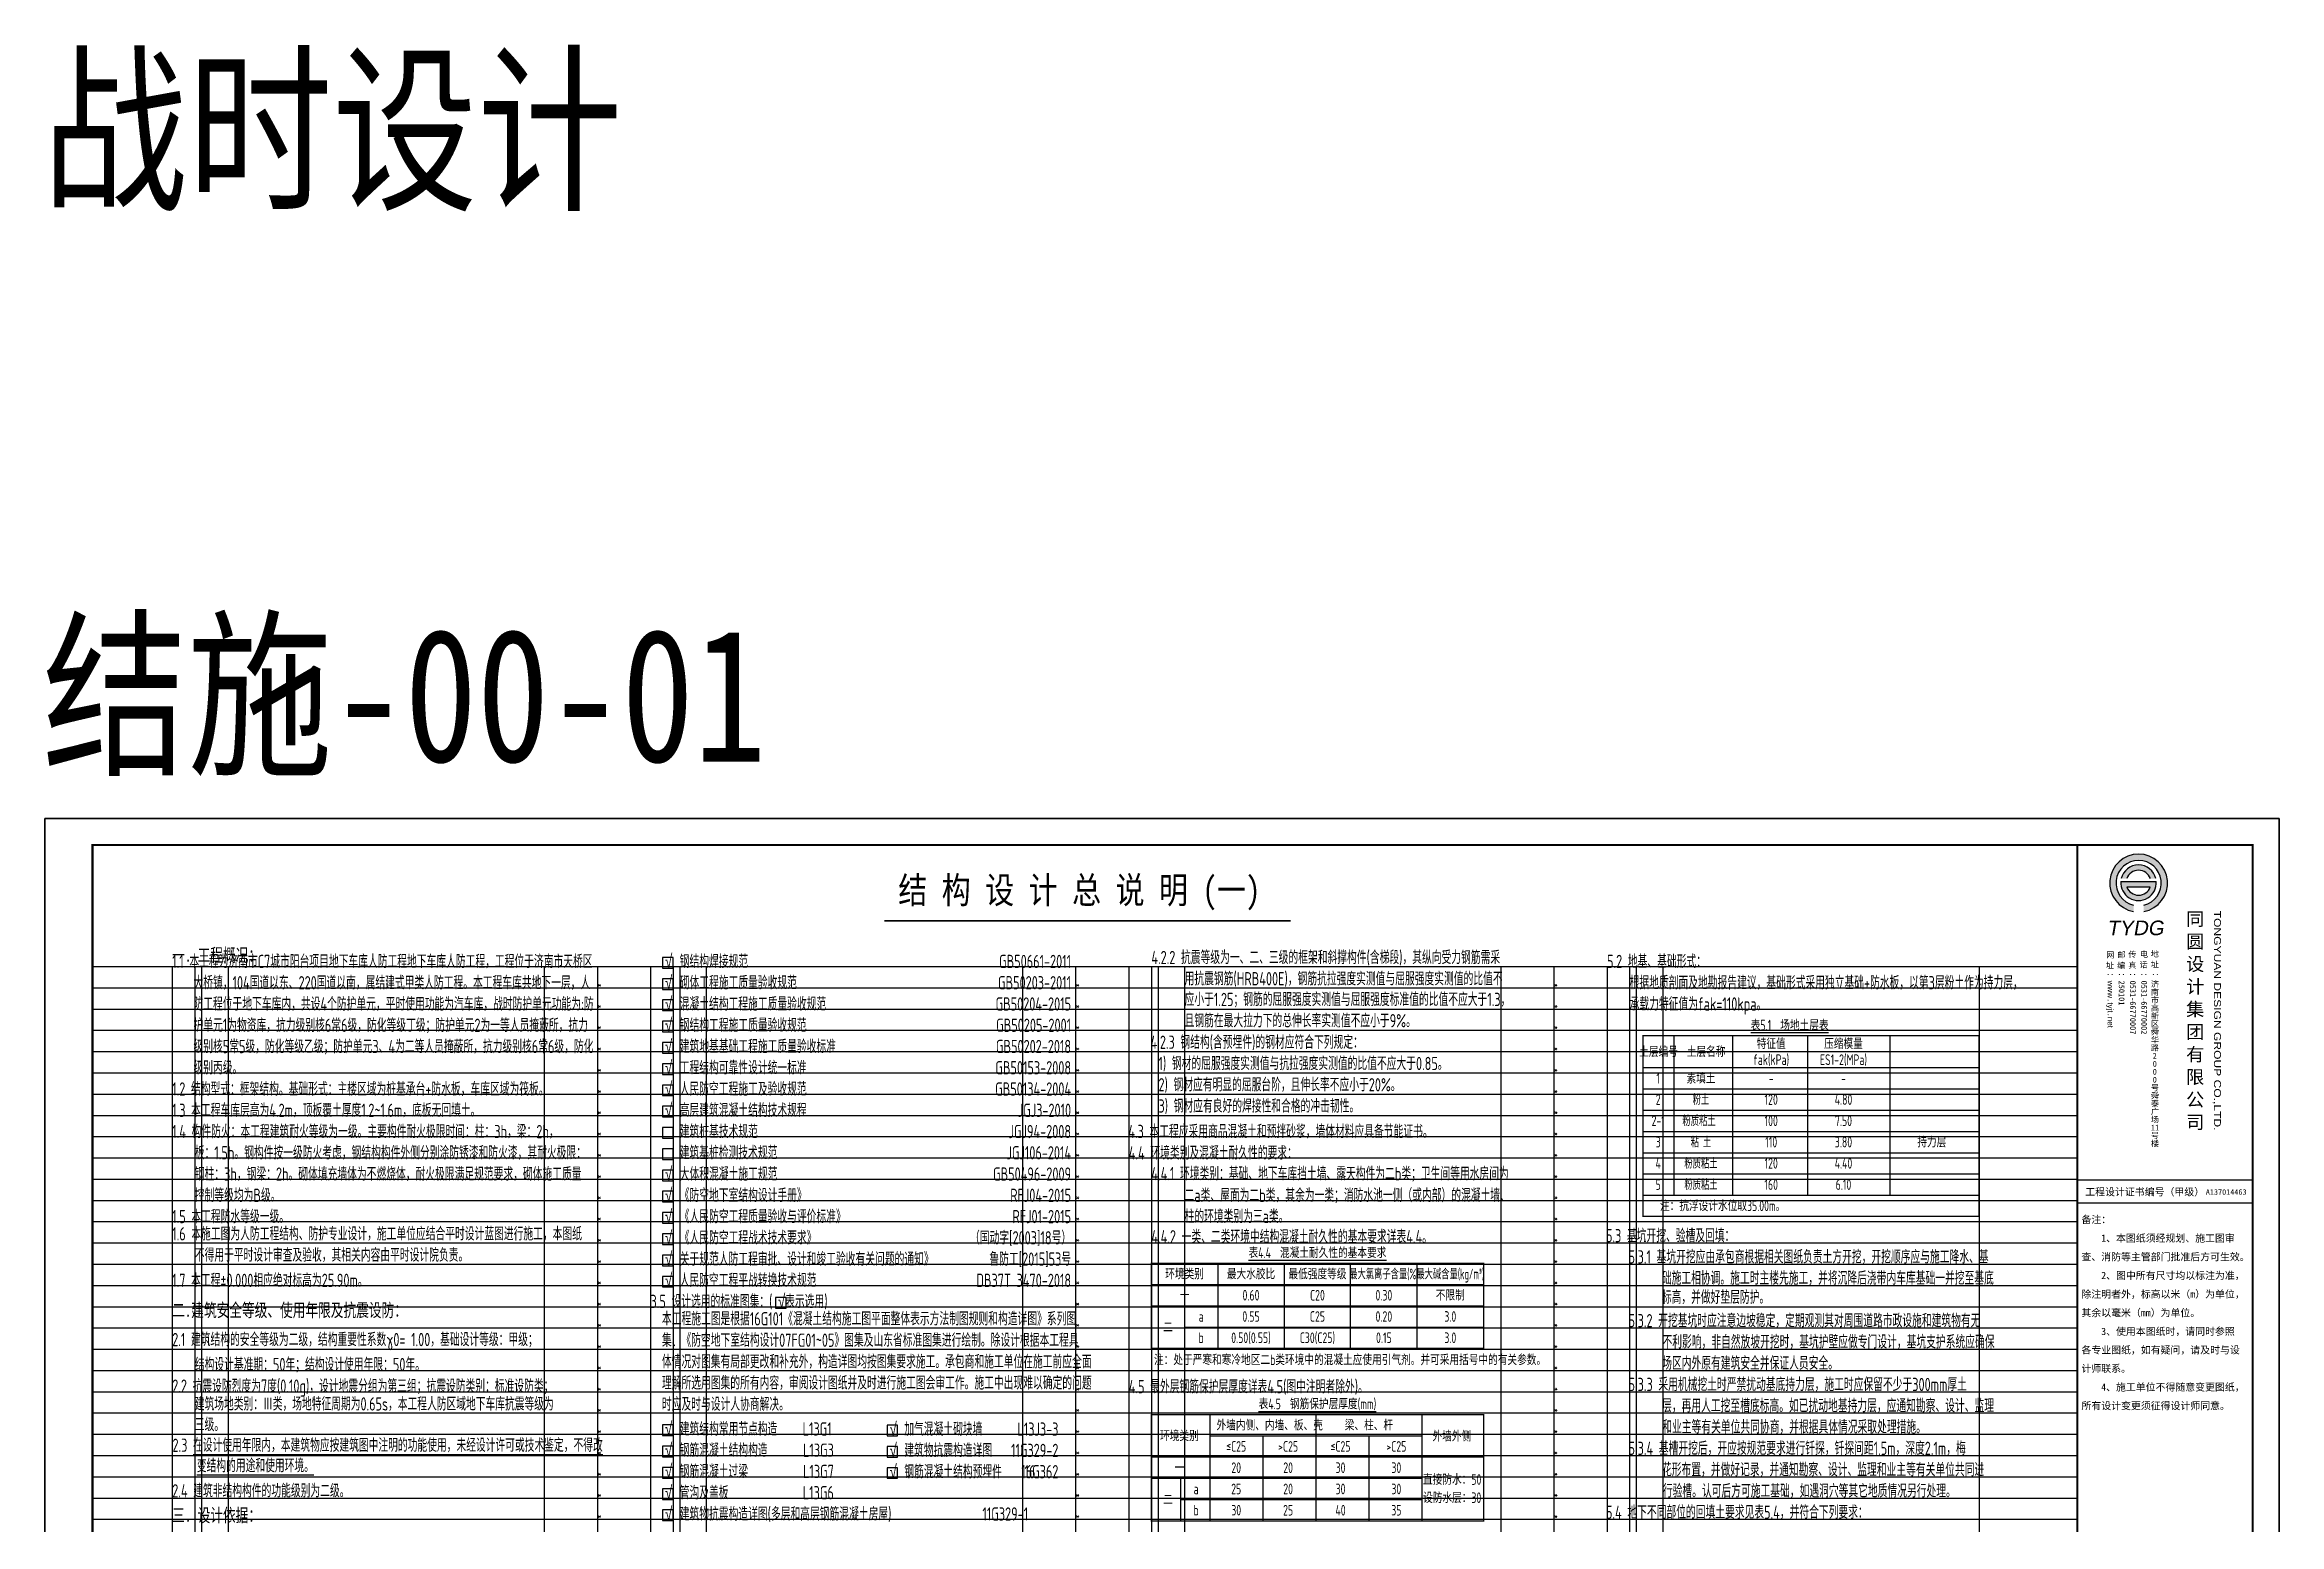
# Model space of a CAD drawing. Extents: x -502255 to 1362592, y -400300 to 332622.
# Drawn here: x 53742 to 137842, y 276943 to 332622 of the extents above; entities that cross this region are included whole.
import ezdxf
from ezdxf.enums import TextEntityAlignment as Align

# ---------------------------------------------------------------- set-up
doc = ezdxf.new("R2010")
doc.units = 0
doc.header["$LTSCALE"] = 1000
doc.header["$MEASUREMENT"] = 0
for name, color, linetype in [('ECA_TK', 7, 'Continuous'), ('NUM', 7, 'Continuous'), ('STEL_BOLT', 1, 'Continuous'), ('TAB', 7, 'Continuous'), ('TAB_TEXT', 7, 'Continuous'), ('TEXT', 53, 'Continuous'), ('TITL', 7, 'Continuous'), ('tk', 7, 'Continuous')]:
    doc.layers.add(name, color=color, linetype=linetype)
doc.styles.add('CCDI_T0G_01', font='arial.ttf')
doc.styles.add('SUNTXT', font='', dxfattribs={"height": 2.5})
doc.styles.add('TSSD_Label', font='tssdeng2.shx', dxfattribs={"width": 0.7, "bigfont": 'tssdchn.shx'})
doc.styles.add('TSSD_Norm', font='tssdeng.shx', dxfattribs={"bigfont": 'hztxt.shx'})
doc.styles.add('tyad', font='swissk.ttf', dxfattribs={"height": 2.5})
doc.styles.add('黑体', font='simhei.ttf', dxfattribs={"width": 0.65})
doc.styles.get('SUNTXT').set_extended_font_data('SimSun')

# ---------------------------------------------------------------- blocks, each defined once
blk = doc.blocks.new('A1_总说明分栏线')
at = {"layer": 'Defpoints', "color": 8, "lineweight": -3}
for p, q in [((76500, 54600), (1800, 54600)), ((4800, 54600), (4800, 1000)), ((5650, 54600), (5650, 1000)), ((5900, 54600), (5900, 1000)), ((6900, 54600), (6900, 1000)), ((18800, 54600), (18800, 1000)), ((20800, 54600), (20800, 1000)), ((22800, 54600), (22800, 1000)), ((23650, 54600), (23650, 1000)), ((23900, 54600), (23900, 1000)), ((24900, 54600), (24900, 1000)), ((36800, 54600), (36800, 1000)), ((38800, 54600), (38800, 1000)), ((40800, 54600), (40800, 1000)), ((41650, 54600), (41650, 1000)), ((41900, 54600), (41900, 1000)), ((42900, 54600), (42900, 1000)), ((54800, 54600), (54800, 1000)), ((56800, 54600), (56800, 1000)), ((58800, 54600), (58800, 1000)), ((59650, 54600), (59650, 1000)), ((59900, 54600), (59900, 1000)), ((60900, 54600), (60900, 1000)), ((72800, 54600), (72800, 1000)), ((76500, 53800), (1800, 53800)), ((76500, 53000), (1800, 53000)), ((76500, 52200), (1800, 52200)), ((76500, 51400), (1800, 51400)), ((76500, 50600), (1800, 50600)), ((76500, 49800), (1800, 49800)), ((76500, 49000), (1800, 49000)), ((76500, 48200), (1800, 48200)), ((76500, 47400), (1800, 47400)), ((76500, 46600), (1800, 46600)), ((76500, 45800), (1800, 45800)), ((76500, 45000), (1800, 45000)), ((76500, 44200), (1800, 44200)), ((76500, 43400), (1800, 43400)), ((76500, 42600), (1800, 42600)), ((76500, 41800), (1800, 41800)), ((76500, 41000), (1800, 41000)), ((76500, 40200), (1800, 40200)), ((76500, 39400), (1800, 39400)), ((76500, 38600), (1800, 38600)), ((76500, 37800), (1800, 37800)), ((76500, 37000), (1800, 37000)), ((76500, 36200), (1800, 36200)), ((76500, 35400), (1800, 35400)), ((76500, 34600), (1800, 34600)), ((76500, 33800), (1800, 33800)), ((76500, 33000), (1800, 33000)), ((76500, 32200), (1800, 32200)), ((76500, 31400), (1800, 31400)), ((76500, 30600), (1800, 30600)), ((76500, 29800), (1800, 29800)), ((76500, 29000), (1800, 29000)), ((76500, 28200), (1800, 28200)), ((76500, 27400), (1800, 27400)), ((76500, 26600), (1800, 26600)), ((76500, 25800), (1800, 25800)), ((76500, 25000), (1800, 25000)), ((76500, 24200), (1800, 24200)), ((76500, 23400), (1800, 23400)), ((76500, 22600), (1800, 22600)), ((76500, 21800), (1800, 21800)), ((76500, 21000), (1800, 21000)), ((76500, 20200), (1800, 20200)), ((76500, 19400), (1800, 19400)), ((76500, 18600), (1800, 18600)), ((76500, 17800), (1800, 17800)), ((76500, 17000), (1800, 17000)), ((76500, 16200), (1800, 16200)), ((76500, 15400), (1800, 15400)), ((76500, 14600), (1800, 14600)), ((76500, 13800), (1800, 13800)), ((76500, 13000), (1800, 13000)), ((76500, 12200), (1800, 12200)), ((76500, 11400), (1800, 11400)), ((76500, 10600), (1800, 10600)), ((76500, 9800), (1800, 9800)), ((76500, 9000), (1800, 9000)), ((76500, 8200), (1800, 8200)), ((76500, 7400), (1800, 7400)), ((76500, 6600), (1800, 6600)), ((76500, 5800), (1800, 5800)), ((76500, 5000), (1800, 5000)), ((76500, 4200), (1800, 4200)), ((76500, 3400), (1800, 3400)), ((76500, 2600), (1800, 2600)), ((76500, 2600), (1800, 2600)), ((76500, 1800), (1800, 1800))]:
    blk.add_line(p, q, dxfattribs=at)
at = {"color": 8, "lineweight": -3, "style": 'TSSD_Norm', "width": 0.8}
for p in [(20800, 53800), (38800, 53800), (56800, 53800), (20800, 53000), (38800, 53000), (56800, 53000), (20800, 52200), (38800, 52200), (56800, 52200), (20800, 51400), (38800, 51400), (56800, 51400), (20800, 50600), (38800, 50600), (56800, 50600), (20800, 49800), (38800, 49800), (56800, 49800), (20800, 49000), (38800, 49000), (56800, 49000), (20800, 48200), (38800, 48200), (56800, 48200), (20800, 47400), (38800, 47400), (56800, 47400), (20800, 46600), (38800, 46600), (56800, 46600), (20800, 45800), (38800, 45800), (56800, 45800), (20800, 45000), (38800, 45000), (56800, 45000), (20800, 44200), (38800, 44200), (56800, 44200), (20800, 43400), (38800, 43400), (56800, 43400), (20800, 42600), (38800, 42600), (56800, 42600), (20800, 41800), (38800, 41800), (56800, 41800), (20800, 41000), (38800, 41000), (56800, 41000), (20800, 40200), (20800, 39400), (38800, 40200), (38800, 39400), (56800, 40200), (56800, 39400), (20800, 38600), (38800, 38600), (56800, 38600), (20800, 37800), (38800, 37800), (56800, 37800), (20800, 37000), (38800, 37000), (56800, 37000), (20800, 36200), (38800, 36200), (56800, 36200), (20800, 35400), (38800, 35400), (56800, 35400), (20800, 34600), (38800, 34600), (56800, 34600), (20800, 33800), (38800, 33800), (56800, 33800), (20800, 33000), (38800, 33000), (56800, 33000), (20800, 32200), (38800, 32200), (56800, 32200), (20800, 31400), (38800, 31400), (56800, 31400), (20800, 30600), (38800, 30600), (56800, 30600), (20800, 29800), (38800, 29800), (56800, 29800), (20800, 29000), (38800, 29000), (56800, 29000), (20800, 28200), (38800, 28200), (56800, 28200), (20800, 27400), (38800, 27400), (56800, 27400), (20800, 26600), (38800, 26600), (56800, 26600), (20800, 25800), (38800, 25800), (56800, 25800), (20800, 25000), (38800, 25000), (56800, 25000), (20800, 24200), (20800, 23400), (38800, 24200), (38800, 23400), (56800, 24200), (56800, 23400), (20800, 22600), (38800, 22600), (56800, 22600), (20800, 21800), (38800, 21800), (56800, 21800), (20800, 21000), (38800, 21000), (56800, 21000), (20800, 20200), (38800, 20200), (56800, 20200), (20800, 19400), (38800, 19400), (56800, 19400), (20800, 18600), (38800, 18600), (56800, 18600), (20800, 17800), (38800, 17800), (56800, 17800), (20800, 17000), (38800, 17000), (56800, 17000), (20800, 16200), (38800, 16200), (56800, 16200), (20800, 15400), (38800, 15400), (56800, 15400), (20800, 14600), (38800, 14600), (56800, 14600), (20800, 13800), (38800, 13800), (56800, 13800), (20800, 13000), (38800, 13000), (56800, 13000), (20800, 12200), (38800, 12200), (56800, 12200), (20800, 11400), (38800, 11400), (56800, 11400), (20800, 10600), (38800, 10600), (56800, 10600), (20800, 9800), (38800, 9800), (56800, 9800), (20800, 9000), (38800, 9000), (56800, 9000), (20800, 8200), (38800, 8200), (56800, 8200), (20800, 7400), (20800, 6600), (38800, 7400), (38800, 6600), (56800, 7400), (56800, 6600), (20800, 5800), (38800, 5800), (56800, 5800), (20800, 5000), (38800, 5000), (56800, 5000), (20800, 4200), (38800, 4200), (56800, 4200), (20800, 3400), (38800, 3400), (56800, 3400), (20800, 2600), (38800, 2600), (56800, 2600), (20800, 1800), (38800, 1800), (56800, 1800)]:
    blk.add_text('*', height=273, dxfattribs=at).set_placement(p)
blk = doc.blocks.new('10B_A1')
h = blk.add_hatch(color=256)
h.paths.add_polyline_path([(786.16, 558.97), (786.16, 561.39, -8.823966), (789.97, 561.39), (789.97, 558.98, 11.333343)])
h.paths.add_polyline_path([(781.52, 571.34), (783.6, 571.34, -0.711417), (792.46, 571.34), (794.54, 571.34, 0.79114)], flags=17)
h.paths.add_polyline_path([(781.36, 570.26, 1.071858), (794.7, 570.26)], flags=17)
h.paths.add_polyline_path([(792.44, 568.2, -0.701619), (783.62, 568.2)], flags=16)
for p, q in [((765, 184), (765, 584)), ((765, 184), (765, 584)), ((765, 184), (765, 584)), ((781.36, 570.26), (794.7, 570.26)), ((783.62, 568.2), (792.44, 568.2))]:
    blk.add_line(p, q)
at = {"const_width": 0.5}
blk.add_lwpolyline([(831, 457.96), (765, 457.96)], dxfattribs=at)
blk.add_lwpolyline([(831, 457.96), (765, 457.96)], dxfattribs=at)
for centre, radius, start, end in [((788.05, 569.69), 10.88, 280.13244, 259.96265), ((788.05, 569.69), 8.52, 282.99261, 257.13015), ((788.03, 569.8), 6.69, 13.30217, 166.69783), ((788.03, 569.8), 4.69, 19.14259, 160.85741), ((788.03, 569.8), 6.69, 176.02725, 3.97275), ((788.03, 569.8), 4.69, 199.89154, 340.10846)]:
    blk.add_arc(centre, radius, start, end)
at = {"layer": 'ECA_TK'}
for p, q in [((765, 220.51), (831, 220.51)), ((779.58, 194.56), (779.58, 220.51)), ((797.5, 220.51), (797.5, 194.56)), ((812.08, 194.56), (812.08, 220.51)), ((765, 211.86), (831, 211.86)), ((765, 203.21), (831, 203.21)), ((787.68, 125.36), (787.68, 194.56)), ((804.77, 194.56), (804.77, 125.36)), ((765, 185.91), (831, 185.91)), ((765, 177.26), (831, 177.26)), ((765, 168.61), (831, 168.61)), ((765, 159.96), (831, 159.96)), ((765, 151.31), (831, 151.31)), ((765, 142.66), (831, 142.66)), ((765, 134.01), (831, 134.01)), ((765, 125.36), (831, 125.36)), ((780.03, 10), (780.03, 125.36)), ((765, 105.36), (831, 105.36)), ((765, 85.36), (831, 85.36)), ((831, 56.92), (765, 56.92)), ((831, 48.27), (765, 48.27)), ((831, 39.62), (765, 39.62)), ((831, 30.97), (765, 30.97))]:
    blk.add_line(p, q, dxfattribs=at)
blk.add_lwpolyline([(0, 0), (841, 0), (841, 594), (0, 594)], close=True, dxfattribs=at)
at = {"layer": 'ECA_TK', "const_width": 0.8}
blk.add_lwpolyline([(831, 10), (831, 584), (18, 584), (18, 10)], close=True, dxfattribs=at)
at = {"layer": 'ECA_TK'}
for points, const_width in [([(765, 10), (765, 584)], 0.8), ([(765, 457.96), (831, 457.96)], 0.5), ([(765, 449.25), (831, 449.25)], 0.5), ([(765, 273.16), (831, 273.16)], 0.5), ([(765, 229.16), (831, 229.16)], 0.5), ([(765, 194.56), (831, 194.56)], 0.5), ([(831, 65.57), (765, 65.57)], 0.5)]:
    blk.add_lwpolyline(points, dxfattribs=dict(at, const_width=const_width))
at = {"style": 'tyad', "oblique": 10}
blk.add_text('TYDG', height=5.5, dxfattribs=at).set_placement((776.12, 550.06))
for s, height, style, p in [('同', 5, '黑体', (805.94, 553.7)), ('圆', 5, '黑体', (805.94, 545.2)), ('址', 2.18, 'SUNTXT', (775.74, 537.6)), ('网', 2.18, 'SUNTXT', (775.88, 541.55)), ('编', 2.18, 'SUNTXT', (779.97, 537.57)), ('邮', 2.18, 'SUNTXT', (780.08, 541.58)), ('传', 2.18, 'SUNTXT', (784.17, 541.71)), ('真', 2.18, 'SUNTXT', (784.17, 537.71)), ('话', 2.18, 'SUNTXT', (788.39, 537.86)), ('电', 2.18, 'SUNTXT', (788.57, 541.81)), ('地', 2.18, 'SUNTXT', (792.61, 541.93)), ('址', 2.18, 'SUNTXT', (792.62, 537.99)), ('设', 5, '黑体', (805.94, 536.7)), ('济', 2.18, 'SUNTXT', (792.67, 530.58)), ('南', 2.18, 'SUNTXT', (792.67, 527.58)), ('计', 5, '黑体', (805.94, 528.2)), ('市', 2.18, 'SUNTXT', (792.67, 524.58)), ('高', 2.18, 'SUNTXT', (792.67, 521.58)), ('集', 5, '黑体', (805.94, 519.7)), ('新', 2.18, 'SUNTXT', (792.67, 518.58)), ('舜', 2.18, 'SUNTXT', (792.67, 512.58)), ('区', 2.18, 'SUNTXT', (792.67, 515.58)), ('团', 5, '黑体', (805.94, 511.2)), ('路', 2.18, 'SUNTXT', (792.67, 506.58)), ('华', 2.18, 'SUNTXT', (792.67, 509.58)), ('2', 2.18, 'SUNTXT', (793.36, 503.58)), ('有', 5, '黑体', (805.94, 502.7)), ('0', 2.18, 'SUNTXT', (793.36, 500.58)), ('0', 2.18, 'SUNTXT', (793.36, 497.58)), ('0', 2.18, 'SUNTXT', (793.36, 494.58)), ('限', 5, '黑体', (805.94, 494.2)), ('泰', 2.18, 'SUNTXT', (792.67, 485.58)), ('舜', 2.18, 'SUNTXT', (792.67, 488.58)), ('号', 2.18, 'SUNTXT', (792.67, 491.58)), ('公', 5, '黑体', (805.94, 485.7)), ('场', 2.18, 'SUNTXT', (792.67, 479.58)), ('广', 2.18, 'SUNTXT', (792.67, 482.58)), ('司', 5, '黑体', (805.94, 477.2)), ('楼', 2.18, 'SUNTXT', (792.69, 470.58)), ('号', 2.18, 'SUNTXT', (792.67, 473.58)), ('11', 2.18, 'SUNTXT', (792.67, 476.58))]:
    blk.add_text(s, height=height, dxfattribs=dict(style=style)).set_placement(p)
at = {"style": 'CCDI_T0G_01', "width": 1.25}
blk.add_text('TONGYUAN DESIGN GROUP CO.,LTD.', height=2.6, rotation=270, dxfattribs=at).set_placement((816.42, 559.28))
at = {"char_height": 2.18, "width": 39.1789, "attachment_point": 1, "rotation": 270, "style": 'SUNTXT'}
for s, insert in [('：{\\fArial|b0|i0|c134|p32;www}.{\\fArial|b0|i0|c134|p32;tyjt}.{\\fArial|b0|i0|c134|p32;net\\fArial|b0|i0|c0|p32;}', (778.56, 536.02)), ('：250101', (782.78, 536.02)), ('：0531-66770007', (787, 536.02)), ('：0531-66770002', (791.22, 536.02)), ('：', (795.56, 536.02))]:
    blk.add_mtext(s, dxfattribs=dict(at, insert=insert))
at = {"layer": 'ECA_TK', "linetype": 'Continuous', "style": 'SUNTXT'}
for s, height, p in [('工程设计证书编号（甲级）', 2.7342, (767.97, 452.09)), ('A137014463', 2.051, (813.34, 452.39)), ('注册建筑师/注册结构师   资质章', 2.7342, (768.5, 267.3)), ('会签', 2.734, (768.5, 223.3)), ('建筑', 2.734, (768.5, 214.65)), ('结构', 2.734, (801, 214.65)), ('暖通', 2.734, (768.5, 206)), ('强电', 2.734, (801, 206)), ('给排水', 2.734, (766.9, 197.35)), ('弱电', 2.734, (801, 197.35)), ('审    定', 2.734, (768.5, 188.7)), ('项目负责', 2.734, (768.5, 179.74)), ('专业负责', 2.734, (768.5, 171.09)), ('审    核', 2.734, (768.5, 162.93)), ('校    核', 2.734, (768.5, 154.28)), ('方案设计', 2.734, (768.5, 145.45)), ('设    计', 2.734, (768.5, 136.8)), ('制    图', 2.734, (768.5, 128.15)), ('建', 2.73, (770.59, 120.26)), ('设', 2.73, (770.59, 116.2)), ('位', 2.73, (770.59, 108.08)), ('单', 2.73, (770.59, 112.14)), ('工', 2.73, (770.59, 100.26)), ('程', 2.73, (770.59, 96.2)), ('名', 2.73, (770.59, 92.14)), ('称', 2.73, (770.59, 88.08)), ('图', 2.73, (770.59, 77.33)), ('名', 2.73, (770.59, 69.33)), ('工号', 2.734, (768.5, 59.71)), ('图号', 2.734, (768.5, 51.23)), ('日期', 2.734, (768.5, 42.72)), ('版本', 2.734, (768.5, 34.07)), ('条', 2.73, (770.59, 22.4)), ('码', 2.73, (770.59, 16.85))]:
    blk.add_text(s, height=height, dxfattribs=at).set_placement(p)
at = {"layer": 'ECA_TK', "style": 'SUNTXT'}
for s, p in [('备注：', (766.54, 441.68)), ('    1、本图纸须经规划、施工图审', (766.54, 434.68)), ('查、消防等主管部门批准后方可生效。', (766.54, 427.66)), ('    2、图中所有尺寸均以标注为准，', (766.54, 420.65)), ('除注明者外，标高以米（m）为单位，', (766.54, 413.62)), ('其余以毫米（mm）为单位。', (766.54, 406.61)), ('各专业图纸，如有疑问，请及时与设', (766.54, 392.61)), ('    3、使用本图纸时，请同时参照', (766.54, 399.6)), ('计师联系。', (766.54, 385.63)), ('    4、施工单位不得随意变更图纸，', (766.54, 378.63)), ('所有设计变更须征得设计师同意。', (766.54, 371.62))]:
    blk.add_text(s, height=2.73, dxfattribs=at).set_placement(p)

msp = doc.modelspace()

# ---------------------------------------------------------------- linework, layer by layer
for points in [[(76991.8, 297873.5), (77391.8, 297873.5), (77391.8, 298273.5), (76991.8, 298273.5)], [(76991.8, 297073.5), (77391.8, 297073.5), (77391.8, 297473.5), (76991.8, 297473.5)], [(76991.8, 296273.5), (77391.8, 296273.5), (77391.8, 296673.5), (76991.8, 296673.5)], [(76991.8, 295473.5), (77391.8, 295473.5), (77391.8, 295873.5), (76991.8, 295873.5)], [(76991.8, 294673.5), (77391.8, 294673.5), (77391.8, 295073.5), (76991.8, 295073.5)], [(76991.8, 293873.5), (77391.8, 293873.5), (77391.8, 294273.5), (76991.8, 294273.5)], [(76991.8, 293073.5), (77391.8, 293073.5), (77391.8, 293473.5), (76991.8, 293473.5)], [(76991.8, 292273.5), (77391.8, 292273.5), (77391.8, 292673.5), (76991.8, 292673.5)], [(76991.8, 291473.5), (77391.8, 291473.5), (77391.8, 291873.5), (76991.8, 291873.5)], [(76991.8, 290673.5), (77391.8, 290673.5), (77391.8, 291073.5), (76991.8, 291073.5)], [(76991.8, 289873.5), (77391.8, 289873.5), (77391.8, 290273.5), (76991.8, 290273.5)], [(76991.8, 289073.5), (77391.8, 289073.5), (77391.8, 289473.5), (76991.8, 289473.5)], [(76991.8, 288273.5), (77391.8, 288273.5), (77391.8, 288673.5), (76991.8, 288673.5)], [(76991.8, 287473.5), (77391.8, 287473.5), (77391.8, 287873.5), (76991.8, 287873.5)], [(76991.8, 286673.5), (77391.8, 286673.5), (77391.8, 287073.5), (76991.8, 287073.5)], [(76991.8, 285873.5), (77391.8, 285873.5), (77391.8, 286273.5), (76991.8, 286273.5)], [(81241.8, 285073.5), (81641.8, 285073.5), (81641.8, 285473.5), (81241.8, 285473.5)], [(76991.8, 280281.6), (77391.8, 280281.6), (77391.8, 280681.6), (76991.8, 280681.6)], [(85443.1, 280273.5), (85843.1, 280273.5), (85843.1, 280673.5), (85443.1, 280673.5)], [(76991.8, 279481.6), (77391.8, 279481.6), (77391.8, 279881.6), (76991.8, 279881.6)], [(85443.1, 279473.5), (85843.1, 279473.5), (85843.1, 279873.5), (85443.1, 279873.5)], [(76991.8, 278681.6), (77391.8, 278681.6), (77391.8, 279081.6), (76991.8, 279081.6)], [(85443.1, 278673.5), (85843.1, 278673.5), (85843.1, 279073.5), (85443.1, 279073.5)], [(76991.8, 277881.6), (77391.8, 277881.6), (77391.8, 278281.6), (76991.8, 278281.6)], [(76991.8, 277081.6), (77391.8, 277081.6), (77391.8, 277481.6), (76991.8, 277481.6)]]:
    msp.add_lwpolyline(points, close=True)
at = {"layer": 'NUM', "const_width": 62.5}
msp.add_lwpolyline([(85343.2, 299652.4), (100640.4, 299652.4)], dxfattribs=at)
at = {"layer": 'STEL_BOLT'}
msp.add_lwpolyline([(53741.8, 303505.9), (137841.8, 303505.9), (137841.8, 244105.9), (53741.8, 244105.9)], close=True, dxfattribs=at)
at = {"layer": 'TAB', "color": 1}
for p, q in [((115050.4, 295327.3), (115050.4, 289327.3)), ((117259.3, 295327.3), (117259.3, 289327.3)), ((120088.5, 295327.3), (120088.5, 289327.3)), ((123181.9, 295327.3), (123181.9, 289327.3))]:
    msp.add_line(p, q, dxfattribs=at)
at = {"layer": 'TAB'}
for p, q in [((113895.7, 293327.3), (126541.8, 293327.3)), ((113895.7, 292527.3), (126541.8, 292527.3)), ((113895.7, 291727.3), (126541.8, 291727.3)), ((113895.7, 290927.3), (126541.8, 290927.3)), ((113895.7, 290127.3), (126541.8, 290127.3)), ((113895.7, 289327.3), (126541.8, 289327.3)), ((97891.8, 286762.8), (97891.8, 283562.8)), ((100391.8, 286762.8), (100391.8, 283562.8)), ((102891.8, 283562.8), (102891.8, 286762.8)), ((105391.8, 283562.8), (105391.8, 286762.8)), ((95391.8, 285162.8), (107891.8, 285162.8)), ((96641.8, 285162.8), (96641.8, 283562.8)), ((96641.8, 284362.8), (107891.8, 284362.8)), ((97588.8, 281073.5), (97588.8, 277073.5)), ((101588.8, 277073.5), (101588.8, 281073.5)), ((105588.8, 277073.5), (105588.8, 281073.5)), ((99588.8, 280273.5), (99588.8, 277073.5)), ((103588.8, 277073.5), (103588.8, 280273.5)), ((95391.8, 278673.5), (105588.8, 278673.5)), ((96490.3, 278673.5), (96490.3, 277073.5)), ((96490.3, 277873.5), (105588.8, 277873.5))]:
    msp.add_line(p, q, dxfattribs=at)
at = {"layer": 'TAB', "const_width": 50}
for points in [[(113895.7, 288527.3), (113895.7, 295327.3), (126541.8, 295327.3), (126541.8, 288527.3)], [(107891.8, 283562.8), (95391.8, 283562.8), (95391.8, 286762.8), (107891.8, 286762.8)], [(107891.8, 277073.5), (95391.8, 277073.5), (95391.8, 281073.5), (107891.8, 281073.5)]]:
    msp.add_lwpolyline(points, close=True, dxfattribs=at)
for points in [[(113895.7, 294127.3), (126541.8, 294127.3)], [(113895.7, 289327.3), (126541.8, 289327.3)], [(95391.8, 285962.8), (107891.8, 285962.8)], [(95391.8, 279473.5), (107891.8, 279473.5)]]:
    msp.add_lwpolyline(points, dxfattribs=at)
at = {"layer": 'TAB'}
msp.add_lwpolyline([(97588.8, 280273.5), (105588.8, 280273.5)], dxfattribs=at)

# ---------------------------------------------------------------- block references
at = {"layer": 'Defpoints'}
msp.add_blockref('A1_总说明分栏线', (53741.8, 243320.2), dxfattribs=at)
at = {"layer": 'tk', "xscale": 100, "yscale": 100, "zscale": 100}
msp.add_blockref('10B_A1', (53741.8, 244105.9), dxfattribs=at)

# ---------------------------------------------------------------- texts
at = {"layer": 'TAB_TEXT', "color": 1, "style": 'TSSD_Label'}
for s, width, p in [('%%U表5.1  场地土层表', 0.7, (119414.7, 295727.3)), ('特征值', 0.7, (118719.3, 295027.3)), ('压缩模量', 0.7, (121439.7, 295027.3)), ('土层编号', 0.7, (114480.7, 294727.3)), ('土层名称', 0.7, (116271, 294727.3)), ('f\x8eak\x8f(kP\x8ea\x8f)', 0.7, (118719.3, 294427.3)), ('E\x8eS1-2\x8f(MP\x8ea\x8f)', 0.7, (121439.7, 294427.3)), ('1', 0.7, (114466.1, 293727.3)), ('素填土', 0.7, (116075.8, 293727.3)), ('-', 0.7, (118719.3, 293727.3)), ('-', 0.7, (121439.7, 293727.3)), ('2', 0.7, (114466.1, 292927.3)), ('粉土', 0.6, (116075.8, 292927.3)), ('120', 0.7, (118719.3, 292927.3)), ('4.80', 0.7, (121439.7, 292927.3)), ('2-1', 0.7, (114466.1, 292127.3)), ('粉质粘土 ', 0.6, (116075.8, 292127.3)), ('100', 0.7, (118719.3, 292127.3)), ('7.50', 0.7, (121439.7, 292127.3)), ('3', 0.7, (114466.1, 291327.3)), ('粘 土', 0.6, (116075.8, 291327.3)), ('110', 0.7, (118719.3, 291327.3)), ('3.80', 0.7, (121439.7, 291327.3)), ('持力层', 0.7, (124763.1, 291327.3)), ('4', 0.7, (114466.1, 290527.3)), ('粉质粘土 ', 0.6, (116147.1, 290527.3)), ('120', 0.7, (118719.3, 290527.3)), ('4.40', 0.7, (121439.7, 290527.3)), ('5', 0.7, (114466.1, 289727.3)), ('粉质粘土 ', 0.6, (116147.1, 289727.3)), ('160', 0.7, (118719.3, 289727.3)), ('6.10', 0.7, (121439.7, 289727.3))]:
    msp.add_text(s, height=400, dxfattribs=dict(at, width=width)).set_placement(p, align=Align.MIDDLE_CENTER)
at = {"layer": 'TAB_TEXT', "color": 1, "style": 'TSSD_Label', "width": 0.7}
msp.add_text('注：抗浮设计水位取35.00m。', height=400, dxfattribs=at).set_placement((114532.6, 288727.3))
at = {"layer": 'TAB_TEXT', "style": 'TSSD_Label'}
for s, width, p in [('%%U表4.4  混凝土耐久性的基本要求', 0.7, (101641.8, 287162.8)), ('环境类别', 0.7, (96641.8, 286362.8)), ('最大水胶比', 0.7, (99141.8, 286362.8)), ('最低强度等级', 0.7, (101641.8, 286362.8)), ('最大氯离子含量(%)', 0.6, (104141.8, 286362.8)), ('最大碱含量(kg/m\x8c3\x8d)', 0.6, (106641.8, 286362.8)), ('一', 0.7, (96641.8, 285562.8)), ('0.60', 0.7, (99141.8, 285562.8)), ('C20', 0.7, (101641.8, 285562.8)), ('0.30', 0.7, (104141.8, 285562.8)), ('不限制', 0.7, (106641.8, 285562.8)), ('二', 0.7, (96016.8, 284362.8)), ('a', 0.7, (97266.8, 284762.8)), ('0.55', 0.7, (99141.8, 284762.8)), ('C25', 0.7, (101641.8, 284762.8)), ('0.20', 0.7, (104141.8, 284762.8)), ('3.0', 0.7, (106641.8, 284762.8)), ('b', 0.7, (97266.8, 283962.8)), ('0.50(0.55)', 0.7, (99141.8, 283962.8)), ('C30(C25)', 0.7, (101641.8, 283962.8)), ('0.15', 0.7, (104141.8, 283962.8)), ('3.0', 0.7, (106641.8, 283962.8)), ('外墙内侧、内墙、板、壳', 0.7, (99845.4, 280673.5)), ('%%U表4.5  钢筋保护层厚度(mm)', 0.7, (101641.8, 281473.5)), ('梁、柱、杆', 0.7, (103578.7, 280673.5)), ('环境类别', 0.7, (96446.8, 280273.5)), ('≤C25', 0.7, (98584.7, 279873.5)), ('>C25', 0.7, (100538.6, 279873.5)), ('≤C25', 0.7, (102510.8, 279873.5)), ('>C25', 0.7, (104611.8, 279873.5)), ('外墙外侧', 0.7, (106699.5, 280258.6)), ('20', 0.7, (98584.7, 279073.5)), ('一', 0.7, (96446.8, 279073.5)), ('25', 0.7, (98584.7, 278273.5)), ('20', 0.7, (100538.6, 278273.5)), ('直接防水：50', 0.7, (106711.8, 278628.1)), ('二', 0.7, (96016.8, 277873.5)), ('a', 0.7, (97074.5, 278273.5)), ('b', 0.7, (97074.5, 277473.5)), ('30', 0.7, (98584.7, 277473.5)), ('25', 0.7, (100538.6, 277473.5)), ('40', 0.7, (102510.8, 277473.5)), ('35', 0.7, (104611.8, 277473.5)), ('设防水层：30', 0.7, (106711.8, 277944.1))]:
    msp.add_text(s, height=400, dxfattribs=dict(at, width=width)).set_placement(p, align=Align.MIDDLE_CENTER)
at = {"layer": 'TAB_TEXT', "style": 'TSSD_Label', "width": 0.7}
msp.add_text('注：处于严寒和寒冷地区二b类环境中的混凝土应使用引气剂。并可采用括号中的有关参数。  ', height=400, dxfattribs=at).set_placement((95491.8, 282932.2))
at = {"layer": 'TAB_TEXT', "color": 6, "style": 'TSSD_Label', "width": 0.7}
for s, p in [('20', (100538.6, 279073.5)), ('30', (102510.8, 279073.5)), ('30', (104611.8, 279073.5)), ('30', (102510.8, 278273.5)), ('30', (104611.8, 278273.5))]:
    msp.add_text(s, height=400, dxfattribs=at).set_placement(p, align=Align.MIDDLE_CENTER)
at = {"layer": 'TEXT', "width": 0.7}
for s, style, p in [('一. 工程概况：', '黑体', (58541.8, 298113.4)), ('√', 'TSSD_Label', (77091.8, 297873.5)), ('钢结构焊接规范', 'TSSD_Label', (77641.8, 297873.5)), ('5.2 地基、基础形式： ', 'TSSD_Label', (112541.8, 297873.5)), ('√', 'TSSD_Label', (77091.8, 297073.5)), ('砌体工程施工质量验收规范', 'TSSD_Label', (77641.8, 297073.5)), ('√', 'TSSD_Label', (77091.8, 296273.5)), ('√', 'TSSD_Label', (77091.8, 295473.5)), ('混凝土结构工程施工质量验收规范', 'TSSD_Label', (77641.8, 296273.5)), ('√', 'TSSD_Label', (77091.8, 294673.5)), ('钢结构工程施工质量验收规范', 'TSSD_Label', (77641.8, 295473.5)), ('建筑地基基础工程施工质量验收标准', 'TSSD_Label', (77641.8, 294673.5)), ('√', 'TSSD_Label', (77091.8, 293873.5)), ('工程结构可靠性设计统一标准', 'TSSD_Label', (77641.8, 293873.5)), ('√', 'TSSD_Label', (77091.8, 293073.5)), ('人民防空工程施工及验收规范', 'TSSD_Label', (77641.8, 293073.5)), ('√', 'TSSD_Label', (77091.8, 292273.5)), ('高层建筑混凝土结构技术规程', 'TSSD_Label', (77641.8, 292273.5)), ('1.4 构件防火：本工程建筑耐火等级为一级。主要构件耐火极限时间：柱：3h，梁：2h，', 'TSSD_Label', (58541.8, 291473.5)), ('建筑桩基技术规范', 'TSSD_Label', (77641.8, 291473.5)), ('4.3 本工程应采用商品混凝土和预拌砂浆，墙体材料应具备节能证书。', 'TSSD_Label', (94524.1, 291474.7)), ('板：1.5h。钢构件按一级防火考虑，钢结构构件外侧分别涂防锈漆和防火漆，其耐火极限：', 'TSSD_Label', (59391.8, 290673.5)), ('建筑基桩检测技术规范', 'TSSD_Label', (77641.8, 290673.5)), ('4.4 环境类别及混凝土耐久性的要求：', 'TSSD_Label', (94541.8, 290666.7)), ('钢柱：3h，钢梁：2h。砌体填充墙体为不燃烧体，耐火极限满足规范要求，砌体施工质量', 'TSSD_Label', (59391.8, 289873.5)), ('√', 'TSSD_Label', (77091.8, 289873.5)), ('大体积混凝土施工规范', 'TSSD_Label', (77641.8, 289873.5)), ('4.4.1 环境类别：基础、地下车库挡土墙、露天构件为二b类；卫生间等用水房间为', 'TSSD_Label', (95391.8, 289888.9)), ('控制等级均为B级。', 'TSSD_Label', (59391.8, 289073.5)), ('√', 'TSSD_Label', (77091.8, 289073.5)), ('《防空地下室结构设计手册》', 'TSSD_Label', (77641.8, 289073.5)), ('二a类、屋面为二b类，其余为一类；消防水池一侧（或内部）的混凝土墙、', 'TSSD_Label', (96641.8, 289073.5)), ('1.5 本工程防水等级一级。', 'TSSD_Label', (58541.8, 288273.5)), ('√', 'TSSD_Label', (77091.8, 288273.5)), ('《人民防空工程质量验收与评价标准》', 'TSSD_Label', (77641.8, 288273.5)), ('柱的环境类别为三a类。', 'TSSD_Label', (96641.8, 288280.1)), ('√', 'TSSD_Label', (77091.8, 287473.5)), ('《人民防空工程战术技术要求》', 'TSSD_Label', (77641.8, 287473.5)), ('4.4.2 一类、二类环境中结构混凝土耐久性的基本要求详表4.4。', 'TSSD_Label', (95391.8, 287513.7)), ('5.3 基坑开挖、验槽及回填：', 'TSSD_Label', (112501.4, 287555.7)), ('√', 'TSSD_Label', (77091.8, 286673.5)), ('关于规范人防工程审批、设计和竣工验收有关问题的通知》', 'TSSD_Label', (77641.8, 286673.5)), ('5.3.1 基坑开挖应由承包商根据相关图纸负责土方开挖，开挖顺序应与施工降水、基', 'TSSD_Label', (113351.4, 286755.7)), ('√', 'TSSD_Label', (77091.8, 285873.5)), ('人民防空工程平战转换技术规范', 'TSSD_Label', (77641.8, 285873.5)), ('础施工相协调。施工时主楼先施工，并将沉降后浇带内车库基础一并挖至基底', 'TSSD_Label', (114603.2, 285955.7)), ('二.建筑安全等级、使用年限及抗震设防：', '黑体', (58541.8, 284753.3)), ('3.5 设计选用的标准图集：( √表示选用)', 'TSSD_Label', (76541.8, 285079.4)), ('标高，并做好垫层防护。', 'TSSD_Label', (114603.2, 285237.9)), ('5.3.2 开挖基坑时应注意边坡稳定，定期观测其对周围道路市政设施和建筑物有无', 'TSSD_Label', (113351.4, 284355.7)), ('不利影响，非自然放坡开挖时，基坑护壁应做专门设计，基坑支护系统应确保', 'TSSD_Label', (114628, 283555.7)), ('场区内外原有建筑安全并保证人员安全。', 'TSSD_Label', (114617, 282755.7)), ('4.5 最外层钢筋保护层厚度详表4.5(图中注明者除外)。', 'TSSD_Label', (94541.8, 281873.5)), ('5.3.3 采用机械挖土时严禁扰动基底持力层，施工时应保留不少于300mm厚土', 'TSSD_Label', (113351.4, 281955.7)), ('层，再用人工挖至槽底标高。如已扰动地基持力层，应通知勘察、设计、监理', 'TSSD_Label', (114611.5, 281155.7)), ('和业主等有关单位共同协商，并根据具体情况采取处理措施。', 'TSSD_Label', (114619.7, 280355.7)), ('√', 'TSSD_Label', (77091.8, 280281.6)), ('√', 'TSSD_Label', (77091.8, 279481.6)), ('建筑结构常用节点构造', 'TSSD_Label', (77641.8, 280281.6)), ('√', 'TSSD_Label', (85543.1, 280273.5)), ('加气混凝土砌块墙', 'TSSD_Label', (86093.1, 280273.5)), ('5.3.4 基槽开挖后，开应按规范要求进行钎探，钎探间距1.5m，深度2.1m，梅', 'TSSD_Label', (113351.4, 279551.8)), ('√', 'TSSD_Label', (77091.8, 278681.6)), ('钢筋混凝土结构构造', 'TSSD_Label', (77641.8, 279481.6)), ('钢筋混凝土过梁', 'TSSD_Label', (77641.8, 278681.6)), ('√', 'TSSD_Label', (85543.1, 279473.5)), ('√', 'TSSD_Label', (85543.1, 278673.5)), ('钢筋混凝土结构预埋件    16      ', 'TSSD_Label', (86093.1, 278673.5)), ('建筑物抗震构造详图', 'TSSD_Label', (86093.1, 279473.5)), ('花形布置，并做好记录，并通知勘察、设计、监理和业主等有关单位共同进', 'TSSD_Label', (114608.7, 278748)), ('2.4 建筑非结构构件的功能级别为二级。', 'TSSD_Label', (58541.8, 277953.3)), ('√', 'TSSD_Label', (77091.8, 277881.6)), ('管沟及盖板', 'TSSD_Label', (77641.8, 277881.6)), ('行验槽。认可后方可施工基础，如遇洞穴等其它地质情况另行处理。', 'TSSD_Label', (114641.8, 277948.2)), ('三. 设计依据：', '黑体', (58541.8, 277036.9)), ('√', 'TSSD_Label', (77091.8, 277081.6)), ('建筑物抗震构造详图(多层和高层钢筋混凝土房屋)', 'TSSD_Label', (77641.8, 277081.6)), ('5.4 地下不同部位的回填土要求见表5.4，并符合下列要求：', 'TSSD_Label', (112501.4, 277148.2))]:
    msp.add_text(s, height=500, dxfattribs=dict(at, style=style)).set_placement(p)
at = {"layer": 'TEXT', "style": 'TSSD_Label', "width": 0.7}
for s, height, p in [('4.2.2 抗震等级为一、二、三级的框架和斜撑构件(含梯段)，其纵向受力钢筋需采', 500, (95391.8, 297873.5)), ('用抗震钢筋(HRB400E)，钢筋抗拉强度实测值与屈服强度实测值的比值不', 500, (96641.8, 297073.5)), ('应小于1.25；钢筋的屈服强度实测值与屈服强度标准值的比值不应大于1.3，', 500, (96641.8, 296293.9)), ('且钢筋在最大拉力下的总伸长率实测值不应小于9%%%。', 500, (96641.8, 295493.9)), ('4.2.3 钢结构(含预埋件)的钢材应符合下列规定：', 500, (95361.9, 294683.9)), ('1) 钢材的屈服强度实测值与抗拉强度实测值的比值不应大于0.85。', 500, (95659.5, 293883.9)), ('2) 钢材应有明显的屈服台阶，且伸长率不应小于20%%%。', 500, (95659.5, 293083.9)), ('3) 钢材应有良好的焊接性和合格的冲击韧性。', 500, (95659.5, 292283.9)), ('1.6 本施工图为人防工程结构、防护专业设计，施工单位应结合平时设计蓝图进行施工，本图纸', 500, (58541.8, 287473.5)), ('不得用于平时设计审查及验收，其相关内容由平时设计院负责。', 500, (59391.8, 286673.5)), ('本工程施工图是根据16G101《混凝土结构施工图平面整体表示方法制图规则和构造详图》系列图', 500, (76972.6, 284275.8)), ('集、《防空地下室结构设计07FG01~05》图集及山东省标准图集进行绘制。除设计根据本工程具', 500, (76972.6, 283470.8)), ('体情况对图集有局部更改和补充外，构造详图均按图集要求施工。承包商和施工单位在施工前应全面', 500, (76972.6, 282662.1)), ('理解所选用图集的所有内容，审阅设计图纸并及时进行施工图会审工作。施工中出现难以确定的问题', 500, (76972.6, 281862.8)), ('时应及时与设计人协商解决。', 500, (76972.6, 281062.8)), ('2.3 %%u在设计使用年限内，本建筑物应按建筑图中注明的功能使用，未经设计许可或技术鉴定，不得改', 499.5, (58551.5, 279520)), ('%%U变结构的用途和使用环境。', 499.5, (59467.7, 278751.1))]:
    msp.add_text(s, height=height, dxfattribs=at).set_placement(p, align=Align.BOTTOM_LEFT)
for s, p in [('GB50661-2011', (92370.6, 297873.5)), ('GB50203-2011', (92370.6, 297073.5)), ('GB50204-2015', (92370.6, 296273.5)), ('GB50205-2001', (92370.6, 295473.5)), ('GB50153-2008', (92370.6, 293873.5)), ('GB50202-2018', (92370.6, 294673.5)), ('GB50134-2004', (92370.6, 293073.5)), ('JGJ3-2010', (92370.6, 292273.5)), ('JGJ94-2008', (92370.6, 291473.5)), ('JGJ106-2014', (92370.6, 290673.5)), ('GB50496-2009', (92370.6, 289873.5)), ('RFJ04-2015', (92370.6, 289073.5)), ('RFJ01-2015', (92370.6, 288273.5)), ('（国动字[2003]18号）', (92370.6, 287473.5)), ('鲁防工[2015]53号', (92370.6, 286673.5)), ('DB37T 3470-2018', (92370.6, 285873.5)), (' L13G1', (83359.6, 280281.6)), ('L13J3-3', (91893.1, 280273.5)), ('L13G3', (83441.8, 279481.6)), ('11G329-2', (91893.1, 279473.5)), ('L13G6', (83441.8, 277881.6)), (' L13G7', (83441.8, 278681.6)), ('16G362', (91893.1, 278673.5)), ('11G329-1', (90754, 277081.6))]:
    msp.add_text(s, height=500, dxfattribs=at).set_placement(p, align=Align.RIGHT)
at = {"layer": 'TEXT', "color": 1, "style": 'TSSD_Label', "width": 0.7}
for s, p in [('根据地质剖面及地勘报告建议，基础形式采用独立基础+防水板，以第3层粉土作为持力层，', (113391.8, 297073.5)), ('承载力特征值为fak=110kpa。 ', (113391.8, 296273.5)), ('1.2 结构型式：框架结构。基础形式：主楼区域为桩基承台+防水板，车库区域为筏板。', (58541.8, 293073.5)), ('1.3 本工程车库层高为4.2m，顶板覆土厚度1.2~1.6m，底板无回填土。', (58541.8, 292273.5)), ('1.7 本工程%%P0.000相应绝对标高为25.90m。', (58541.8, 285873.5)), ('结构设计基准期：50年；结构设计使用年限：50年。', (59391.8, 282705.9)), ('2.2 抗震设防烈度为7度(0.10g)，设计地震分组为第三组；抗震设防类别：标准设防类；', (58541.8, 281894.3))]:
    msp.add_text(s, height=500, dxfattribs=at).set_placement(p)
for s, height, p in [('2.1 建筑结构的安全等级为二级，结构重要性系数γ\x8e0=\x8f 1.00，基础设计等级：甲级；', 500, (58541.8, 283495.4)), ('建筑场地类别：Ⅲ类，场地特征周期为0.65s，本工程人防区域地下车库抗震等级为', 499, (59391.8, 281073.5)), ('三级。', 499.5, (59391.8, 280295.2))]:
    msp.add_text(s, height=height, dxfattribs=at).set_placement(p, align=Align.BOTTOM_LEFT)
at = {"layer": 'TEXT', "color": 1, "insert": (58541.8, 293869.6), "char_height": 500, "width": 15931.662, "attachment_point": 7, "line_spacing_factor": 0.96, "style": 'TSSD_Label'}
msp.add_mtext('\\pi-800,l800;1.1 本工程为济南市C7城市阳台项目地下车库人防工程地下车库人防工程，工程位于济南市天桥区大桥镇，104国道以东、220国道以南{\\H0.95833x;，}属结建式甲类人防工程。本工程车库共地下一层，人防工程位于地下车库内，共设4个防护单元，平时使用功能为汽车库，战时防护单元功能为:防护单元1为物资库，抗力级别核6常6级，防化等级丁级；防护单元2为一等人员掩蔽所，抗力级别核5常5级，防化等级乙级；防护单元3、4为二等人员掩蔽所，抗力级别核6常6级，防化级别丙级。', dxfattribs=at)
at = {"layer": 'TITL', "style": '黑体', "width": 0.8}
msp.add_text('结 构 设 计 总 说 明 (一)', height=1000, dxfattribs=at).set_placement((85865.9, 300010.6), align=Align.BOTTOM_LEFT)
at = {"layer": 'tk', "color": 2, "style": '黑体', "width": 0.8}
for s, p in [('战时设计', (53656.9, 325413.3)), ('结施-00-01', (53656.9, 304144.7))]:
    msp.add_text(s, height=5000, dxfattribs=at).set_placement(p, align=Align.BOTTOM_LEFT)

doc.saveas('drawing.dxf')
